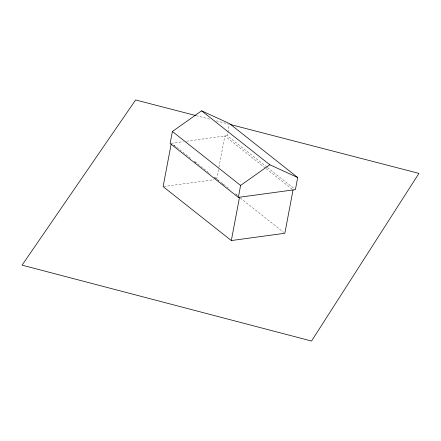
<?xml version="1.0" encoding="UTF-8"?>
<svg xmlns="http://www.w3.org/2000/svg" width="441" height="441" viewBox="0 0 441 441"><rect width="100%" height="100%" fill="white"/><g stroke="black" fill="none" stroke-linecap="round" stroke-linejoin="round"><path stroke-width="0.33" stroke-dasharray="2.21 1.65" d="M216.647 179.338L218.819 167.828M218.945 167.15L224.833 136.015L265.647 168.291M266.943 167.117L227.198 135.69L227.705 133M227.832 132.328L229.359 124.252M171.306 143.292L183.202 141.671M186.615 141.208L227.198 135.69M163.798 186.521L213.935 179.708M196.284 115.68L210.285 119.307M216.283 120.862L228.951 124.147M267.478 167.547L294.869 189.206M266.188 168.716L293.039 189.95M173.748 144.951L190.402 158.115M194.696 161.516L210.274 173.831M214.569 177.227L230.147 189.542M235.516 193.792L237.666 195.49M173.456 144.99L176.676 147.537M194.404 161.555L197.623 164.102M214.276 177.265L218.571 180.667M236.293 194.679L237.368 195.528M222.016 183.583L223.626 184.856M240.273 198.026L283.778 232.424"/><path stroke-width="0.66" d="M172.398 131.49L170.138 143.452L238.349 197.386L295.409 189.63L297.697 177.519L229.485 123.579L201.598 110.829L172.398 131.49L240.61 185.429L238.349 197.386M171.18 143.97L163.12 186.615L231.332 240.554L284.853 233.272L293.039 189.95M231.332 240.554L239.518 197.232M240.61 185.429L269.809 164.769L297.697 177.519M195.617 115.509L135.619 99.958L22.05 265.151L311.533 341.042L418.95 173.385L230.285 124.489M201.598 110.829L269.809 164.769"/></g></svg>
